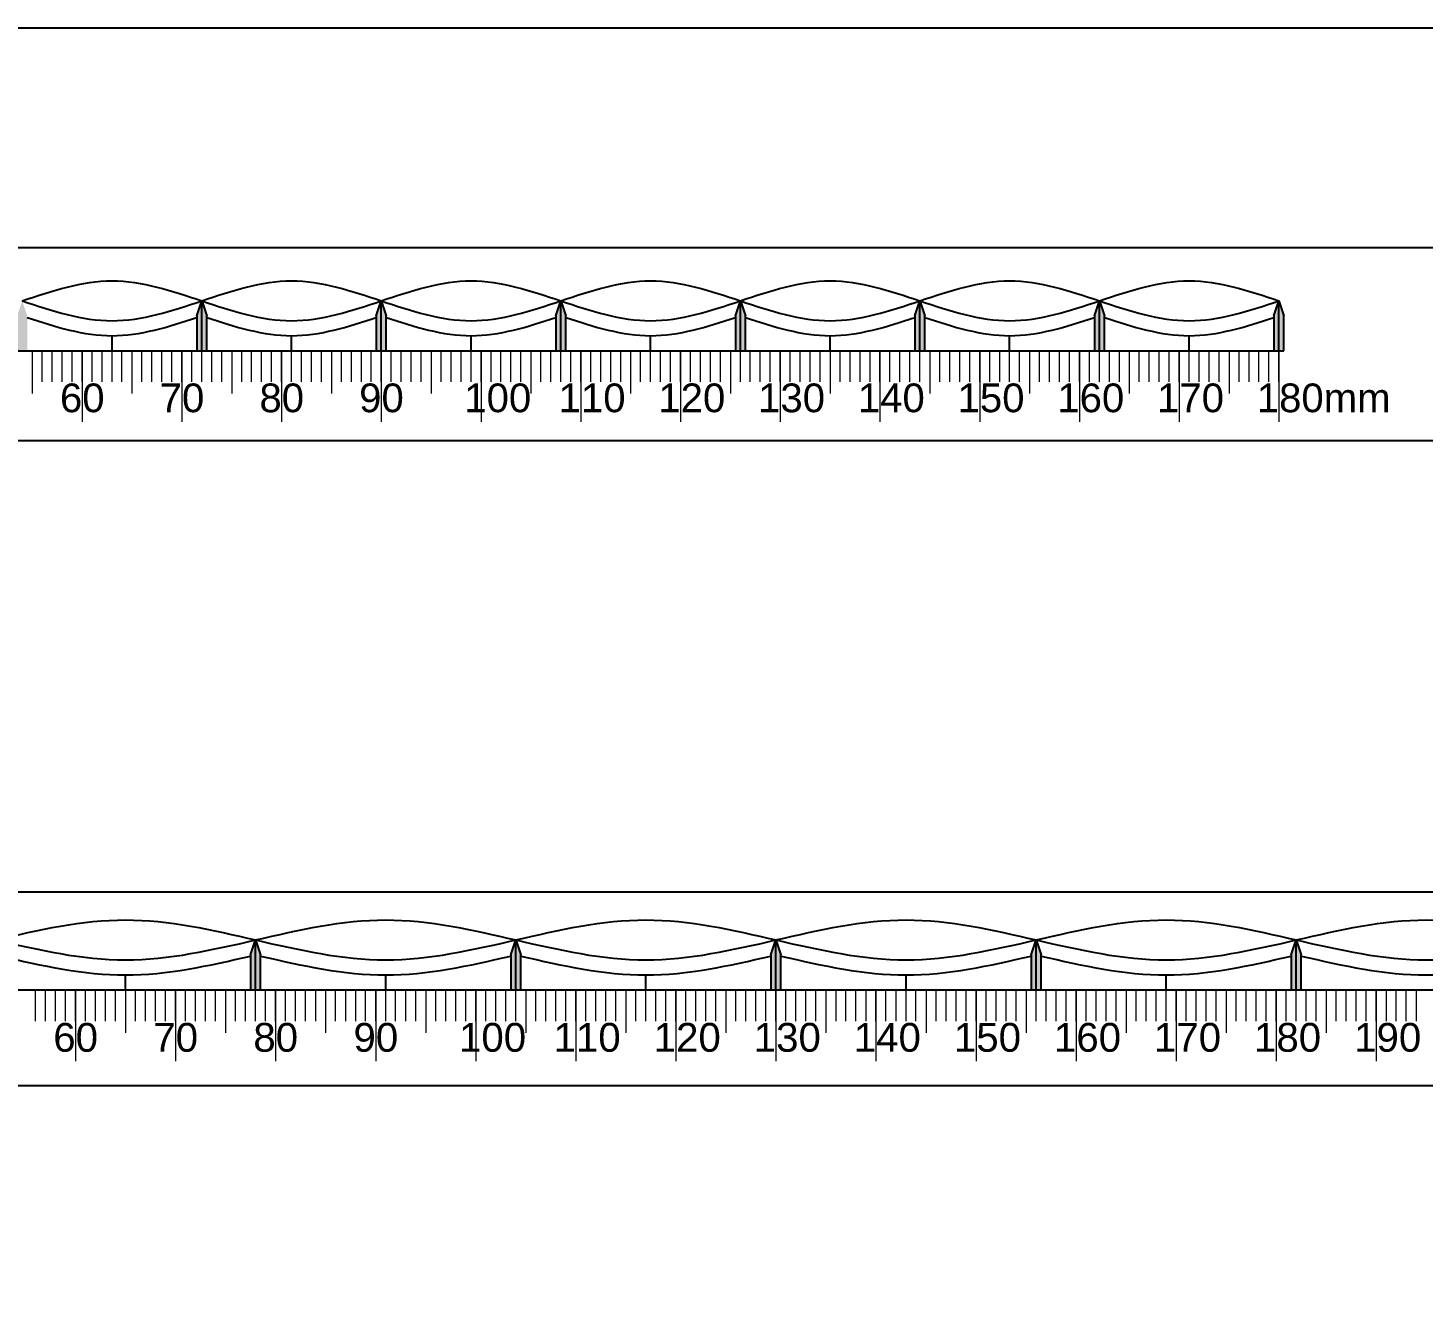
# Model space of a CAD drawing. Header units: millimetres. Extents: x 10828 to 12582, y 10200 to 11457.
# Drawn here: x 11956.9 to 12096.7, y 10779.1 to 10906.4 of the extents above; entities that cross this region are included whole.
import ezdxf

# ---------------------------------------------------------------- set-up
doc = ezdxf.new("R2010")
doc.units = ezdxf.units.MM
doc.linetypes.add('ACAD_ISO03W100', pattern=[30, 12, -18])
for name, color, linetype, lineweight in [('BTONG', 250, 'Continuous', 30), ('chigioixd', 1, 'ACAD_ISO03W100', 30), ('VATLIEU', 250, 'Continuous', 5)]:
    doc.layers.add(name, color=color, linetype=linetype, lineweight=lineweight)
doc.layers.add('GHICHU', color=7, linetype='Continuous')
doc.styles.add('VN-DIM', font='')
doc.styles.get('VN-DIM').set_extended_font_data('VNI-Helve')

msp = doc.modelspace()

# ---------------------------------------------------------------- hatches: boundary and pattern name
h = msp.add_hatch(color=3)
h.dxf.hatch_style = 1
h.paths.add_polyline_path([(11974.79, 10877.51), (11974.29, 10879.01), (11974.29, 10874.01), (11974.79, 10874.01)])
h.paths.add_polyline_path([(11974.29, 10879.01), (11973.79, 10877.51), (11973.79, 10874.01), (11974.29, 10874.01)])
h.paths.add_polyline_path([(11956.29, 10879.01), (11955.79, 10877.51), (11955.79, 10874.01), (11956.29, 10874.01)])
h.paths.add_polyline_path([(11956.79, 10877.51), (11956.29, 10879.01), (11956.29, 10874.01), (11956.79, 10874.01)])
h.paths.add_polyline_path([(11938.79, 10877.51), (11938.29, 10879.01), (11938.29, 10874.01), (11938.79, 10874.01)])
h = msp.add_hatch(color=3)
h.dxf.hatch_style = 1
h.paths.add_polyline_path([(12010.79, 10877.51), (12010.29, 10879.01), (12010.29, 10874.01), (12010.79, 10874.01)])
h.paths.add_polyline_path([(12010.29, 10879.01), (12009.79, 10877.51), (12009.79, 10874.01), (12010.29, 10874.01)])
h.paths.add_polyline_path([(11992.29, 10879.01), (11991.79, 10877.51), (11991.79, 10874.01), (11992.29, 10874.01)])
h.paths.add_polyline_path([(11992.79, 10877.51), (11992.29, 10879.01), (11992.29, 10874.01), (11992.79, 10874.01)])
h.paths.add_polyline_path([(11974.79, 10877.51), (11974.29, 10879.01), (11974.29, 10874.01), (11974.79, 10874.01)])
h = msp.add_hatch(color=3)
h.dxf.hatch_style = 1
h.paths.add_polyline_path([(12046.79, 10877.51), (12046.29, 10879.01), (12046.29, 10874.01), (12046.79, 10874.01)])
h.paths.add_polyline_path([(12046.29, 10879.01), (12045.79, 10877.51), (12045.79, 10874.01), (12046.29, 10874.01)])
h.paths.add_polyline_path([(12028.29, 10879.01), (12027.79, 10877.51), (12027.79, 10874.01), (12028.29, 10874.01)])
h.paths.add_polyline_path([(12028.79, 10877.51), (12028.29, 10879.01), (12028.29, 10874.01), (12028.79, 10874.01)])
h.paths.add_polyline_path([(12010.79, 10877.51), (12010.29, 10879.01), (12010.29, 10874.01), (12010.79, 10874.01)])
h = msp.add_hatch(color=3)
h.dxf.hatch_style = 1
h.paths.add_polyline_path([(12082.79, 10877.51), (12082.29, 10879.01), (12082.29, 10874.01), (12082.79, 10874.01)])
h.paths.add_polyline_path([(12082.29, 10879.01), (12081.79, 10877.51), (12081.79, 10874.01), (12082.29, 10874.01)])
h.paths.add_polyline_path([(12064.29, 10879.01), (12063.79, 10877.51), (12063.79, 10874.01), (12064.29, 10874.01)])
h.paths.add_polyline_path([(12064.79, 10877.51), (12064.29, 10879.01), (12064.29, 10874.01), (12064.79, 10874.01)])
h.paths.add_polyline_path([(12046.79, 10877.51), (12046.29, 10879.01), (12046.29, 10874.01), (12046.79, 10874.01)])
h = msp.add_hatch(color=3)
h.dxf.hatch_style = 1
h.paths.add_polyline_path([(11954.1, 10813.43), (11953.6, 10814.93), (11953.6, 10809.92), (11954.1, 10809.92)])
h.paths.add_polyline_path([(11979.69, 10814.93), (11979.18, 10813.43), (11979.18, 10809.92), (11979.69, 10809.92)])
h.paths.add_polyline_path([(11980.19, 10813.43), (11979.69, 10814.93), (11979.69, 10809.92), (11980.19, 10809.92)])
h.paths.add_polyline_path([(12005.77, 10814.93), (12005.27, 10813.43), (12005.27, 10809.92), (12005.77, 10809.92)])
h.paths.add_polyline_path([(12006.27, 10813.43), (12005.77, 10814.93), (12005.77, 10809.92), (12006.27, 10809.92)])
h = msp.add_hatch(color=3)
h.dxf.hatch_style = 1
h.paths.add_polyline_path([(12006.27, 10813.43), (12005.77, 10814.93), (12005.77, 10809.92), (12006.27, 10809.92)])
h.paths.add_polyline_path([(12031.86, 10814.93), (12031.36, 10813.43), (12031.36, 10809.92), (12031.86, 10809.92)])
h.paths.add_polyline_path([(12032.36, 10813.43), (12031.86, 10814.93), (12031.86, 10809.92), (12032.36, 10809.92)])
h.paths.add_polyline_path([(12057.94, 10814.93), (12057.44, 10813.43), (12057.44, 10809.92), (12057.94, 10809.92)])
h.paths.add_polyline_path([(12058.44, 10813.43), (12057.94, 10814.93), (12057.94, 10809.92), (12058.44, 10809.92)])
h = msp.add_hatch(color=3)
h.dxf.hatch_style = 1
h.paths.add_polyline_path([(12058.44, 10813.43), (12057.94, 10814.93), (12057.94, 10809.92), (12058.44, 10809.92)])
h.paths.add_polyline_path([(12084.03, 10814.93), (12083.53, 10813.43), (12083.53, 10809.92), (12084.03, 10809.92)])
h.paths.add_polyline_path([(12084.53, 10813.43), (12084.03, 10814.93), (12084.03, 10809.92), (12084.53, 10809.92)])
h.paths.add_polyline_path([(12110.11, 10814.93), (12109.61, 10813.43), (12109.61, 10809.92), (12110.11, 10809.92)])
h.paths.add_polyline_path([(12110.62, 10813.43), (12110.11, 10814.93), (12110.11, 10809.92), (12110.62, 10809.92)])

# ---------------------------------------------------------------- linework, layer by layer
for p, q in [((11973.79, 10877.51), (11974.29, 10879.01)), ((11974.29, 10874.01), (11974.29, 10879.01)), ((11974.29, 10879.01), (11974.79, 10877.51)), ((11991.79, 10877.51), (11992.29, 10879.01)), ((11992.29, 10874.01), (11992.29, 10879.01)), ((11992.29, 10879.01), (11992.79, 10877.51)), ((12009.79, 10877.51), (12010.29, 10879.01)), ((12010.29, 10874.01), (12010.29, 10879.01)), ((12010.29, 10879.01), (12010.79, 10877.51)), ((12027.79, 10877.51), (12028.29, 10879.01)), ((12028.29, 10874.01), (12028.29, 10879.01)), ((12028.29, 10879.01), (12028.79, 10877.51)), ((12045.79, 10877.51), (12046.29, 10879.01)), ((12046.29, 10874.01), (12046.29, 10879.01)), ((12046.29, 10879.01), (12046.79, 10877.51)), ((12063.79, 10877.51), (12064.29, 10879.01)), ((12064.29, 10874.01), (12064.29, 10879.01)), ((12064.29, 10879.01), (12064.79, 10877.51)), ((12081.79, 10877.51), (12082.29, 10879.01)), ((12082.29, 10874.01), (12082.29, 10879.01)), ((12082.29, 10879.01), (12082.79, 10877.51)), ((11973.79, 10877.51), (11973.79, 10874.01)), ((11974.79, 10874.01), (11974.79, 10877.51)), ((11991.79, 10877.51), (11991.79, 10874.01)), ((11992.79, 10874.01), (11992.79, 10877.51)), ((12009.79, 10877.51), (12009.79, 10874.01)), ((12010.79, 10874.01), (12010.79, 10877.51)), ((12027.79, 10877.51), (12027.79, 10874.01)), ((12028.79, 10874.01), (12028.79, 10877.51)), ((12045.79, 10877.51), (12045.79, 10874.01)), ((12046.79, 10874.01), (12046.79, 10877.51)), ((12063.79, 10877.51), (12063.79, 10874.01)), ((12064.79, 10874.01), (12064.79, 10877.51)), ((12081.79, 10877.51), (12081.79, 10874.01)), ((12082.79, 10874.01), (12082.79, 10877.51)), ((11979.18, 10813.43), (11979.69, 10814.93)), ((11979.69, 10809.92), (11979.69, 10814.93)), ((11979.69, 10814.93), (11980.19, 10813.43)), ((12005.27, 10813.43), (12005.77, 10814.93)), ((12005.77, 10809.92), (12005.77, 10814.93)), ((12005.77, 10814.93), (12006.27, 10813.43)), ((12031.36, 10813.43), (12031.86, 10814.93)), ((12031.86, 10809.92), (12031.86, 10814.93)), ((12031.86, 10814.93), (12032.36, 10813.43)), ((12057.44, 10813.43), (12057.94, 10814.93)), ((12057.94, 10809.92), (12057.94, 10814.93)), ((12057.94, 10814.93), (12058.44, 10813.43)), ((12083.53, 10813.43), (12084.03, 10814.93)), ((12084.03, 10809.92), (12084.03, 10814.93)), ((12084.03, 10814.93), (12084.53, 10813.43)), ((11979.18, 10813.43), (11979.18, 10809.92)), ((11980.19, 10809.92), (11980.19, 10813.43)), ((12005.27, 10813.43), (12005.27, 10809.92)), ((12006.27, 10809.92), (12006.27, 10813.43)), ((12031.36, 10813.43), (12031.36, 10809.92)), ((12032.36, 10809.92), (12032.36, 10813.43)), ((12057.44, 10813.43), (12057.44, 10809.92)), ((12058.44, 10809.92), (12058.44, 10813.43)), ((12083.53, 10813.43), (12083.53, 10809.92)), ((12084.53, 10809.92), (12084.53, 10813.43))]:
    msp.add_line(p, q)
at = {"color": 1}
for p, q in [((11965.29, 10874.01), (11965.29, 10875.51)), ((11983.29, 10874.01), (11983.29, 10875.51)), ((12001.29, 10874.01), (12001.29, 10875.51)), ((12019.29, 10874.01), (12019.29, 10875.51)), ((12037.29, 10874.01), (12037.29, 10875.51)), ((12055.29, 10874.01), (12055.29, 10875.51)), ((12073.29, 10874.01), (12073.29, 10875.51)), ((11966.64, 10809.92), (11966.64, 10811.42)), ((11992.73, 10809.92), (11992.73, 10811.42)), ((12018.81, 10809.92), (12018.81, 10811.42)), ((12044.9, 10809.92), (12044.9, 10811.42)), ((12070.99, 10809.92), (12070.99, 10811.42))]:
    msp.add_line(p, q, dxfattribs=at)
at = {"color": 0}
for p, q in [((11902.29, 10874.01), (12082.79, 10874.01)), ((11901.43, 10809.92), (12162.29, 10809.92))]:
    msp.add_line(p, q, dxfattribs=at)
for points in [[(11817.48, 10906.37), (12237.48, 10906.37), (12237.48, 10651.87), (11817.48, 10651.87)], [(11842.31, 10884.37), (12099.39, 10884.37), (12099.39, 10864.96), (11842.31, 10864.96)], [(11842.31, 10819.74), (12179.19, 10819.74), (12179.19, 10800.32), (11842.31, 10800.32)]]:
    msp.add_lwpolyline(points, close=True)
at = {"color": 6}
for points in [[(11956.29, 10879.01), (11965.29, 10881.01), (11974.29, 10879.01)], [(11992.29, 10879.01), (12001.29, 10881.01), (12010.29, 10879.01)], [(12028.29, 10879.01), (12037.29, 10881.01), (12046.29, 10879.01)], [(12064.29, 10879.01), (12073.29, 10881.01), (12082.29, 10879.01)], [(11974.29, 10879.01), (11983.29, 10877.01), (11992.29, 10879.01)], [(12010.29, 10879.01), (12019.29, 10877.01), (12028.29, 10879.01)], [(12046.29, 10879.01), (12055.29, 10877.01), (12064.29, 10879.01)], [(11979.69, 10814.93), (11992.73, 10816.94), (12005.77, 10814.93)], [(12031.86, 10814.93), (12044.9, 10816.94), (12057.94, 10814.93)], [(12084.03, 10814.93), (12097.07, 10816.94), (12110.11, 10814.93)], [(11953.6, 10814.93), (11966.64, 10812.93), (11979.69, 10814.93)], [(12005.77, 10814.93), (12018.81, 10812.93), (12031.86, 10814.93)], [(12057.94, 10814.93), (12070.99, 10812.93), (12084.03, 10814.93)]]:
    msp.add_spline(points, degree=3, dxfattribs=at)
at = {"color": 5}
for points in [[(11974.29, 10879.01), (11983.29, 10881.01), (11992.29, 10879.01)], [(12010.29, 10879.01), (12019.29, 10881.01), (12028.29, 10879.01)], [(12046.29, 10879.01), (12055.29, 10881.01), (12064.29, 10879.01)], [(11956.29, 10879.01), (11965.29, 10877.01), (11974.29, 10879.01)], [(11992.29, 10879.01), (12001.29, 10877.01), (12010.29, 10879.01)], [(12028.29, 10879.01), (12037.29, 10877.01), (12046.29, 10879.01)], [(12064.29, 10879.01), (12073.29, 10877.01), (12082.29, 10879.01)], [(11953.6, 10814.93), (11966.64, 10816.94), (11979.69, 10814.93)], [(12005.77, 10814.93), (12018.81, 10816.94), (12031.86, 10814.93)], [(12057.94, 10814.93), (12070.99, 10816.94), (12084.03, 10814.93)], [(11979.69, 10814.93), (11992.73, 10812.93), (12005.77, 10814.93)], [(12031.86, 10814.93), (12044.9, 10812.93), (12057.94, 10814.93)], [(12084.03, 10814.93), (12097.07, 10812.93), (12110.11, 10814.93)]]:
    msp.add_spline(points, degree=3, dxfattribs=at)
at = {"color": 1}
for points in [[(11956.79, 10877.34), (11959.62, 10876.4), (11965.29, 10874.62), (11970.96, 10876.4), (11973.79, 10877.34)], [(11974.79, 10877.34), (11977.62, 10876.4), (11983.29, 10874.62), (11988.96, 10876.4), (11991.79, 10877.34)], [(11992.79, 10877.34), (11995.62, 10876.4), (12001.29, 10874.62), (12006.96, 10876.4), (12009.79, 10877.34)], [(12010.79, 10877.34), (12013.62, 10876.4), (12019.29, 10874.62), (12024.96, 10876.4), (12027.79, 10877.34)], [(12028.79, 10877.34), (12031.62, 10876.4), (12037.29, 10874.62), (12042.96, 10876.4), (12045.79, 10877.34)], [(12046.79, 10877.34), (12049.62, 10876.4), (12055.29, 10874.62), (12060.96, 10876.4), (12063.79, 10877.34)], [(12064.79, 10877.34), (12067.62, 10876.4), (12073.29, 10874.62), (12078.96, 10876.4), (12081.79, 10877.34)], [(11954.1, 10813.31), (11958.28, 10812.35), (11966.64, 10810.49), (11975, 10812.35), (11979.18, 10813.31)], [(11980.19, 10813.31), (11984.37, 10812.35), (11992.73, 10810.49), (12001.09, 10812.35), (12005.27, 10813.31)], [(12006.27, 10813.31), (12010.45, 10812.35), (12018.81, 10810.49), (12027.17, 10812.35), (12031.36, 10813.31)], [(12032.36, 10813.31), (12036.54, 10812.35), (12044.9, 10810.49), (12053.26, 10812.35), (12057.44, 10813.31)], [(12058.44, 10813.31), (12062.62, 10812.35), (12070.99, 10810.49), (12079.35, 10812.35), (12083.53, 10813.31)], [(12084.53, 10813.31), (12088.71, 10812.35), (12097.07, 10810.49), (12105.43, 10812.35), (12109.61, 10813.31)]]:
    msp.add_open_spline(points, degree=3, dxfattribs=at)
at = {"layer": 'BTONG', "color": 0, "linetype": 'ByBlock', "lineweight": 13, "ltscale": 0.13}
for p, q in [((11957.29, 10874.01), (11957.29, 10869.72)), ((11958.29, 10870.89), (11958.29, 10874.01)), ((11959.29, 10870.89), (11959.29, 10874.01)), ((11960.29, 10870.89), (11960.29, 10874.01)), ((11961.29, 10870.89), (11961.29, 10874.01)), ((11962.29, 10870.89), (11962.29, 10874.01)), ((11963.29, 10870.89), (11963.29, 10874.01)), ((11964.29, 10870.89), (11964.29, 10874.01)), ((11965.29, 10870.89), (11965.29, 10874.01)), ((11966.29, 10870.89), (11966.29, 10874.01)), ((11967.29, 10874.01), (11967.29, 10869.72)), ((11968.29, 10870.89), (11968.29, 10874.01)), ((11969.29, 10870.89), (11969.29, 10874.01)), ((11970.29, 10870.89), (11970.29, 10874.01)), ((11971.29, 10870.89), (11971.29, 10874.01)), ((11972.29, 10870.89), (11972.29, 10874.01)), ((11973.29, 10870.89), (11973.29, 10874.01)), ((11974.29, 10870.89), (11974.29, 10874.01)), ((11975.29, 10870.89), (11975.29, 10874.01)), ((11976.29, 10870.89), (11976.29, 10874.01)), ((11977.29, 10874.01), (11977.29, 10869.72)), ((11978.29, 10870.89), (11978.29, 10874.01)), ((11979.29, 10870.89), (11979.29, 10874.01)), ((11980.29, 10870.89), (11980.29, 10874.01)), ((11981.29, 10870.89), (11981.29, 10874.01)), ((11982.29, 10870.89), (11982.29, 10874.01)), ((11983.29, 10870.89), (11983.29, 10874.01)), ((11984.29, 10870.89), (11984.29, 10874.01)), ((11985.29, 10870.89), (11985.29, 10874.01)), ((11986.29, 10870.89), (11986.29, 10874.01)), ((11987.29, 10874.01), (11987.29, 10869.72)), ((11988.29, 10870.89), (11988.29, 10874.01)), ((11989.29, 10870.89), (11989.29, 10874.01)), ((11990.29, 10870.89), (11990.29, 10874.01)), ((11991.29, 10870.89), (11991.29, 10874.01)), ((11992.29, 10870.89), (11992.29, 10874.01)), ((11993.29, 10870.89), (11993.29, 10874.01)), ((11994.29, 10870.89), (11994.29, 10874.01)), ((11995.29, 10870.89), (11995.29, 10874.01)), ((11996.29, 10870.89), (11996.29, 10874.01)), ((11997.29, 10874.01), (11997.29, 10869.72)), ((11998.29, 10870.89), (11998.29, 10874.01)), ((11999.29, 10870.89), (11999.29, 10874.01)), ((12000.29, 10870.89), (12000.29, 10874.01)), ((12001.29, 10870.89), (12001.29, 10874.01)), ((12002.29, 10870.89), (12002.29, 10874.01)), ((12003.29, 10870.89), (12003.29, 10874.01)), ((12004.29, 10870.89), (12004.29, 10874.01)), ((12005.29, 10870.89), (12005.29, 10874.01)), ((12006.29, 10870.89), (12006.29, 10874.01)), ((12007.29, 10874.01), (12007.29, 10869.72)), ((12008.29, 10870.89), (12008.29, 10874.01)), ((12009.29, 10870.89), (12009.29, 10874.01)), ((12010.29, 10870.89), (12010.29, 10874.01)), ((12011.29, 10870.89), (12011.29, 10874.01)), ((12012.29, 10870.89), (12012.29, 10874.01)), ((12013.29, 10870.89), (12013.29, 10874.01)), ((12014.29, 10870.89), (12014.29, 10874.01)), ((12015.29, 10870.89), (12015.29, 10874.01)), ((12016.29, 10870.89), (12016.29, 10874.01)), ((12017.29, 10874.01), (12017.29, 10869.72)), ((12018.29, 10870.89), (12018.29, 10874.01)), ((12019.29, 10870.89), (12019.29, 10874.01)), ((12020.29, 10870.89), (12020.29, 10874.01)), ((12021.29, 10870.89), (12021.29, 10874.01)), ((12022.29, 10870.89), (12022.29, 10874.01)), ((12023.29, 10870.89), (12023.29, 10874.01)), ((12024.29, 10870.89), (12024.29, 10874.01)), ((12025.29, 10870.89), (12025.29, 10874.01)), ((12026.29, 10870.89), (12026.29, 10874.01)), ((12027.29, 10874.01), (12027.29, 10869.72)), ((12028.29, 10870.89), (12028.29, 10874.01)), ((12029.29, 10870.89), (12029.29, 10874.01)), ((12030.29, 10870.89), (12030.29, 10874.01)), ((12031.29, 10870.89), (12031.29, 10874.01)), ((12032.29, 10870.89), (12032.29, 10874.01)), ((12033.29, 10870.89), (12033.29, 10874.01)), ((12034.29, 10870.89), (12034.29, 10874.01)), ((12035.29, 10870.89), (12035.29, 10874.01)), ((12036.29, 10870.89), (12036.29, 10874.01)), ((12037.29, 10874.01), (12037.29, 10869.72)), ((12038.29, 10870.89), (12038.29, 10874.01)), ((12039.29, 10870.89), (12039.29, 10874.01)), ((12040.29, 10870.89), (12040.29, 10874.01)), ((12041.29, 10870.89), (12041.29, 10874.01)), ((12042.29, 10870.89), (12042.29, 10874.01)), ((12043.29, 10870.89), (12043.29, 10874.01)), ((12044.29, 10870.89), (12044.29, 10874.01)), ((12045.29, 10870.89), (12045.29, 10874.01)), ((12046.29, 10870.89), (12046.29, 10874.01)), ((12047.29, 10874.01), (12047.29, 10869.72)), ((12048.29, 10870.89), (12048.29, 10874.01)), ((12049.29, 10870.89), (12049.29, 10874.01)), ((12050.29, 10870.89), (12050.29, 10874.01)), ((12051.29, 10870.89), (12051.29, 10874.01)), ((12052.29, 10870.89), (12052.29, 10874.01)), ((12053.29, 10870.89), (12053.29, 10874.01)), ((12054.29, 10870.89), (12054.29, 10874.01)), ((12055.29, 10870.89), (12055.29, 10874.01)), ((12056.29, 10870.89), (12056.29, 10874.01)), ((12057.29, 10874.01), (12057.29, 10869.72)), ((12058.29, 10870.89), (12058.29, 10874.01)), ((12059.29, 10870.89), (12059.29, 10874.01)), ((12060.29, 10870.89), (12060.29, 10874.01)), ((12061.29, 10870.89), (12061.29, 10874.01)), ((12062.29, 10870.89), (12062.29, 10874.01)), ((12063.29, 10870.89), (12063.29, 10874.01)), ((12064.29, 10870.89), (12064.29, 10874.01)), ((12065.29, 10870.89), (12065.29, 10874.01)), ((12066.29, 10870.89), (12066.29, 10874.01)), ((12067.29, 10874.01), (12067.29, 10869.72)), ((12068.29, 10870.89), (12068.29, 10874.01)), ((12069.29, 10870.89), (12069.29, 10874.01)), ((12070.29, 10870.89), (12070.29, 10874.01)), ((12071.29, 10870.89), (12071.29, 10874.01)), ((12072.29, 10870.89), (12072.29, 10874.01)), ((12073.29, 10870.89), (12073.29, 10874.01)), ((12074.29, 10870.89), (12074.29, 10874.01)), ((12075.29, 10870.89), (12075.29, 10874.01)), ((12076.29, 10870.89), (12076.29, 10874.01)), ((12077.29, 10874.01), (12077.29, 10869.72)), ((12078.29, 10870.89), (12078.29, 10874.01)), ((12079.29, 10870.89), (12079.29, 10874.01)), ((12080.29, 10870.89), (12080.29, 10874.01)), ((12081.29, 10870.89), (12081.29, 10874.01)), ((12082.29, 10870.89), (12082.29, 10874.01)), ((11957.61, 10806.78), (11957.61, 10809.92)), ((11958.62, 10806.78), (11958.62, 10809.92)), ((11959.62, 10806.78), (11959.62, 10809.92)), ((11960.62, 10806.78), (11960.62, 10809.92)), ((11961.63, 10806.78), (11961.63, 10809.92)), ((11962.63, 10806.78), (11962.63, 10809.92)), ((11963.63, 10806.78), (11963.63, 10809.92)), ((11964.64, 10806.78), (11964.64, 10809.92)), ((11965.64, 10806.78), (11965.64, 10809.92)), ((11966.64, 10809.92), (11966.64, 10805.62)), ((11967.65, 10806.78), (11967.65, 10809.92)), ((11968.65, 10806.78), (11968.65, 10809.92)), ((11969.65, 10806.78), (11969.65, 10809.92)), ((11970.66, 10806.78), (11970.66, 10809.92)), ((11971.66, 10806.78), (11971.66, 10809.92)), ((11972.66, 10806.78), (11972.66, 10809.92)), ((11973.67, 10806.78), (11973.67, 10809.92)), ((11974.67, 10806.78), (11974.67, 10809.92)), ((11975.67, 10806.78), (11975.67, 10809.92)), ((11976.68, 10809.92), (11976.68, 10805.62)), ((11977.68, 10806.78), (11977.68, 10809.92)), ((11978.68, 10806.78), (11978.68, 10809.92)), ((11979.69, 10806.78), (11979.69, 10809.92)), ((11980.69, 10806.78), (11980.69, 10809.92)), ((11981.69, 10806.78), (11981.69, 10809.92)), ((11982.7, 10806.78), (11982.7, 10809.92)), ((11983.7, 10806.78), (11983.7, 10809.92)), ((11984.7, 10806.78), (11984.7, 10809.92)), ((11985.71, 10806.78), (11985.71, 10809.92)), ((11986.71, 10809.92), (11986.71, 10805.62)), ((11987.71, 10806.78), (11987.71, 10809.92)), ((11988.72, 10806.78), (11988.72, 10809.92)), ((11989.72, 10806.78), (11989.72, 10809.92)), ((11990.72, 10806.78), (11990.72, 10809.92)), ((11991.73, 10806.78), (11991.73, 10809.92)), ((11992.73, 10806.78), (11992.73, 10809.92)), ((11993.73, 10806.78), (11993.73, 10809.92)), ((11994.74, 10806.78), (11994.74, 10809.92)), ((11995.74, 10806.78), (11995.74, 10809.92)), ((11996.74, 10809.92), (11996.74, 10805.62)), ((11997.75, 10806.78), (11997.75, 10809.92)), ((11998.75, 10806.78), (11998.75, 10809.92)), ((11999.75, 10806.78), (11999.75, 10809.92)), ((12000.75, 10806.78), (12000.75, 10809.92)), ((12001.76, 10806.78), (12001.76, 10809.92)), ((12002.76, 10806.78), (12002.76, 10809.92)), ((12003.76, 10806.78), (12003.76, 10809.92)), ((12004.77, 10806.78), (12004.77, 10809.92)), ((12005.77, 10806.78), (12005.77, 10809.92)), ((12006.77, 10809.92), (12006.77, 10805.62)), ((12007.78, 10806.78), (12007.78, 10809.92)), ((12008.78, 10806.78), (12008.78, 10809.92)), ((12009.78, 10806.78), (12009.78, 10809.92)), ((12010.79, 10806.78), (12010.79, 10809.92)), ((12011.79, 10806.78), (12011.79, 10809.92)), ((12012.79, 10806.78), (12012.79, 10809.92)), ((12013.8, 10806.78), (12013.8, 10809.92)), ((12014.8, 10806.78), (12014.8, 10809.92)), ((12015.8, 10806.78), (12015.8, 10809.92)), ((12016.81, 10809.92), (12016.81, 10805.62)), ((12017.81, 10806.78), (12017.81, 10809.92)), ((12018.81, 10806.78), (12018.81, 10809.92)), ((12019.82, 10806.78), (12019.82, 10809.92)), ((12020.82, 10806.78), (12020.82, 10809.92)), ((12021.82, 10806.78), (12021.82, 10809.92)), ((12022.83, 10806.78), (12022.83, 10809.92)), ((12023.83, 10806.78), (12023.83, 10809.92)), ((12024.83, 10806.78), (12024.83, 10809.92)), ((12025.84, 10806.78), (12025.84, 10809.92)), ((12026.84, 10809.92), (12026.84, 10805.62)), ((12027.84, 10806.78), (12027.84, 10809.92)), ((12028.85, 10806.78), (12028.85, 10809.92)), ((12029.85, 10806.78), (12029.85, 10809.92)), ((12030.85, 10806.78), (12030.85, 10809.92)), ((12031.86, 10806.78), (12031.86, 10809.92)), ((12032.86, 10806.78), (12032.86, 10809.92)), ((12033.86, 10806.78), (12033.86, 10809.92)), ((12034.87, 10806.78), (12034.87, 10809.92)), ((12035.87, 10806.78), (12035.87, 10809.92)), ((12036.87, 10809.92), (12036.87, 10805.62)), ((12037.88, 10806.78), (12037.88, 10809.92)), ((12038.88, 10806.78), (12038.88, 10809.92)), ((12039.88, 10806.78), (12039.88, 10809.92)), ((12040.89, 10806.78), (12040.89, 10809.92)), ((12041.89, 10806.78), (12041.89, 10809.92)), ((12042.89, 10806.78), (12042.89, 10809.92)), ((12043.9, 10806.78), (12043.9, 10809.92)), ((12044.9, 10806.78), (12044.9, 10809.92)), ((12045.9, 10806.78), (12045.9, 10809.92)), ((12046.91, 10809.92), (12046.91, 10805.62)), ((12047.91, 10806.78), (12047.91, 10809.92)), ((12048.91, 10806.78), (12048.91, 10809.92)), ((12049.92, 10806.78), (12049.92, 10809.92)), ((12050.92, 10806.78), (12050.92, 10809.92)), ((12051.92, 10806.78), (12051.92, 10809.92)), ((12052.93, 10806.78), (12052.93, 10809.92)), ((12053.93, 10806.78), (12053.93, 10809.92)), ((12054.93, 10806.78), (12054.93, 10809.92)), ((12055.94, 10806.78), (12055.94, 10809.92)), ((12056.94, 10809.92), (12056.94, 10805.62)), ((12057.94, 10806.78), (12057.94, 10809.92)), ((12058.95, 10806.78), (12058.95, 10809.92)), ((12059.95, 10806.78), (12059.95, 10809.92)), ((12060.95, 10806.78), (12060.95, 10809.92)), ((12061.96, 10806.78), (12061.96, 10809.92)), ((12062.96, 10806.78), (12062.96, 10809.92)), ((12063.96, 10806.78), (12063.96, 10809.92)), ((12064.97, 10806.78), (12064.97, 10809.92)), ((12065.97, 10806.78), (12065.97, 10809.92)), ((12066.97, 10809.92), (12066.97, 10805.62)), ((12067.98, 10806.78), (12067.98, 10809.92)), ((12068.98, 10806.78), (12068.98, 10809.92)), ((12069.98, 10806.78), (12069.98, 10809.92)), ((12070.99, 10806.78), (12070.99, 10809.92)), ((12071.99, 10806.78), (12071.99, 10809.92)), ((12072.99, 10806.78), (12072.99, 10809.92)), ((12074, 10806.78), (12074, 10809.92)), ((12075, 10806.78), (12075, 10809.92)), ((12076, 10806.78), (12076, 10809.92)), ((12077.01, 10809.92), (12077.01, 10805.62)), ((12078.01, 10806.78), (12078.01, 10809.92)), ((12079.01, 10806.78), (12079.01, 10809.92)), ((12080.02, 10806.78), (12080.02, 10809.92)), ((12081.02, 10806.78), (12081.02, 10809.92)), ((12082.02, 10806.78), (12082.02, 10809.92)), ((12083.02, 10806.78), (12083.02, 10809.92)), ((12084.03, 10806.78), (12084.03, 10809.92)), ((12085.03, 10806.78), (12085.03, 10809.92)), ((12086.03, 10806.78), (12086.03, 10809.92)), ((12087.04, 10809.92), (12087.04, 10805.62)), ((12088.04, 10806.78), (12088.04, 10809.92)), ((12089.04, 10806.78), (12089.04, 10809.92)), ((12090.05, 10806.78), (12090.05, 10809.92)), ((12091.05, 10806.78), (12091.05, 10809.92)), ((12092.05, 10806.78), (12092.05, 10809.92)), ((12093.06, 10806.78), (12093.06, 10809.92)), ((12094.06, 10806.78), (12094.06, 10809.92)), ((12095.06, 10806.78), (12095.06, 10809.92)), ((12096.07, 10806.78), (12096.07, 10809.92))]:
    msp.add_line(p, q, dxfattribs=at)
at = {"layer": 'VATLIEU', "color": 4, "linetype": 'ByBlock', "lineweight": 13, "ltscale": 0.13}
for p, q in [((11962.29, 10874.01), (11962.29, 10866.89)), ((11972.29, 10874.01), (11972.29, 10866.89)), ((11982.29, 10874.01), (11982.29, 10866.89)), ((11992.29, 10874.01), (11992.29, 10866.89)), ((12002.29, 10874.01), (12002.29, 10866.89)), ((12012.29, 10874.01), (12012.29, 10866.89)), ((12022.29, 10874.01), (12022.29, 10866.89)), ((12032.29, 10874.01), (12032.29, 10866.89)), ((12042.29, 10874.01), (12042.29, 10866.89)), ((12052.29, 10874.01), (12052.29, 10866.89)), ((12062.29, 10874.01), (12062.29, 10866.89)), ((12072.29, 10874.01), (12072.29, 10866.89)), ((12082.29, 10874.01), (12082.29, 10866.89)), ((11961.63, 10809.92), (11961.63, 10802.77)), ((11971.66, 10809.92), (11971.66, 10802.77)), ((11981.69, 10809.92), (11981.69, 10802.77)), ((11991.73, 10809.92), (11991.73, 10802.77)), ((12001.76, 10809.92), (12001.76, 10802.77)), ((12011.79, 10809.92), (12011.79, 10802.77)), ((12021.82, 10809.92), (12021.82, 10802.77)), ((12031.86, 10809.92), (12031.86, 10802.77)), ((12041.89, 10809.92), (12041.89, 10802.77)), ((12051.92, 10809.92), (12051.92, 10802.77)), ((12061.96, 10809.92), (12061.96, 10802.77)), ((12071.99, 10809.92), (12071.99, 10802.77)), ((12082.02, 10809.92), (12082.02, 10802.77)), ((12092.05, 10809.92), (12092.05, 10802.77))]:
    msp.add_line(p, q, dxfattribs=at)

# ---------------------------------------------------------------- texts
at = {"layer": 'chigioixd', "color": 0, "linetype": 'ByBlock', "ltscale": 0.13, "insert": (12000.61, 10870.72), "char_height": 2.88, "width": 4.1143, "attachment_point": 1, "style": 'VN-DIM'}
msp.add_mtext('100', dxfattribs=at)
at = {"layer": 'chigioixd', "color": 0, "linetype": 'ByBlock', "ltscale": 0.13, "insert": (12000.08, 10806.61), "char_height": 2.889, "attachment_point": 1, "style": 'VN-DIM'}
msp.add_mtext('100', dxfattribs=at)
at = {"layer": 'GHICHU', "color": 0, "attachment_point": 1, "style": 'VN-DIM'}
for s, insert, char_height in [('60', (11960.07, 10870.72), 2.88), ('70', (11970.07, 10870.72), 2.88), ('80', (11980.07, 10870.72), 2.88), ('90', (11990.07, 10870.72), 2.88), ('110', (12010.07, 10870.72), 2.88), ('120', (12020.07, 10870.72), 2.88), ('130', (12030.07, 10870.72), 2.88), ('140', (12040.07, 10870.72), 2.88), ('150', (12050.07, 10870.72), 2.88), ('160', (12060.07, 10870.72), 2.88), ('170', (12070.07, 10870.72), 2.88), ('180mm', (12080.07, 10870.72), 2.88), ('60', (11959.4, 10806.61), 2.889), ('70', (11969.43, 10806.61), 2.889), ('80', (11979.46, 10806.61), 2.889), ('90', (11989.5, 10806.61), 2.889), ('110', (12009.56, 10806.61), 2.889), ('120', (12019.6, 10806.61), 2.889), ('130', (12029.63, 10806.61), 2.889), ('140', (12039.66, 10806.61), 2.889), ('150', (12049.7, 10806.61), 2.889), ('160', (12059.73, 10806.61), 2.889), ('170', (12069.76, 10806.61), 2.889), ('180', (12079.79, 10806.61), 2.889), ('190', (12089.83, 10806.61), 2.889)]:
    msp.add_mtext(s, dxfattribs=dict(at, insert=insert, char_height=char_height))

doc.saveas('drawing.dxf')
